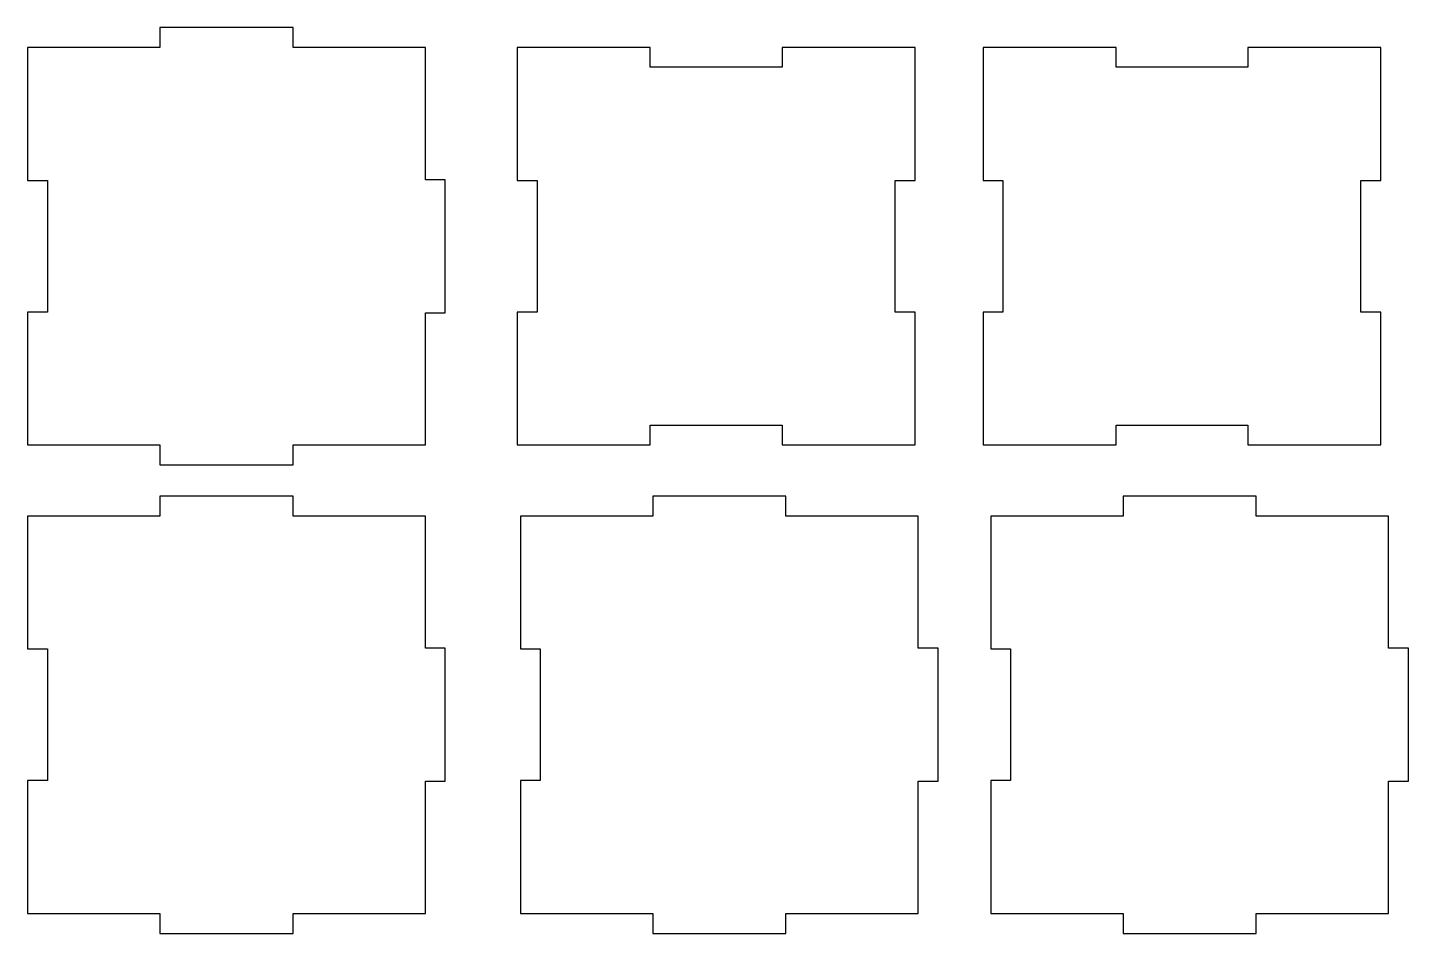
# Model space of a CAD drawing. Header units: millimetres. Extents: x 0 to 417, y -148 to 126.
import ezdxf

# ---------------------------------------------------------------- set-up
doc = ezdxf.new("R2010")
doc.units = ezdxf.units.MM

msp = doc.modelspace()

# ---------------------------------------------------------------- linework, layer by layer
for points in [[(-0.1, -0.1), (39.9, -0.1), (39.9, -6.1), (80.1, -6.1), (80.1, -0.1), (120.1, -0.1), (120.1, 39.9), (126.1, 39.9), (126.1, 80.1), (120.1, 80.1), (120.1, 120.1), (80.1, 120.1), (80.1, 126.1), (39.9, 126.1), (39.9, 120.1), (-0.1, 120.1), (-0.1, 79.9), (5.9, 79.9), (5.9, 40.1), (-0.1, 40.1)], [(147.86, -0.1), (188.06, -0.1), (188.06, 5.9), (227.86, 5.9), (227.86, -0.1), (268.06, -0.1), (268.06, 40.1), (262.06, 40.1), (262.06, 79.9), (268.06, 79.9), (268.06, 120.1), (227.86, 120.1), (227.86, 114.1), (188.06, 114.1), (188.06, 120.1), (147.86, 120.1), (147.86, 79.9), (153.86, 79.9), (153.86, 40.1), (147.86, 40.1)], [(288.6, -0.1), (328.8, -0.1), (328.8, 5.9), (368.6, 5.9), (368.6, -0.1), (408.8, -0.1), (408.8, 40.1), (402.8, 40.1), (402.8, 79.9), (408.8, 79.9), (408.8, 120.1), (368.6, 120.1), (368.6, 114.1), (328.8, 114.1), (328.8, 120.1), (288.6, 120.1), (288.6, 79.9), (294.6, 79.9), (294.6, 40.1), (288.6, 40.1)], [(-0.1, -141.77), (39.9, -141.77), (39.9, -147.77), (80.1, -147.77), (80.1, -141.77), (120.1, -141.77), (120.1, -101.77), (126.1, -101.77), (126.1, -61.57), (120.1, -61.57), (120.1, -21.57), (80.1, -21.57), (80.1, -15.57), (39.9, -15.57), (39.9, -21.57), (-0.1, -21.57), (-0.1, -61.77), (5.9, -61.77), (5.9, -101.57), (-0.1, -101.57)], [(148.8, -141.77), (188.8, -141.77), (188.8, -147.77), (229, -147.77), (229, -141.77), (269, -141.77), (269, -101.77), (275, -101.77), (275, -61.57), (269, -61.57), (269, -21.57), (229, -21.57), (229, -15.57), (188.8, -15.57), (188.8, -21.57), (148.8, -21.57), (148.8, -61.77), (154.8, -61.77), (154.8, -101.57), (148.8, -101.57)], [(290.93, -141.77), (330.93, -141.77), (330.93, -147.77), (371.13, -147.77), (371.13, -141.77), (411.13, -141.77), (411.13, -101.77), (417.13, -101.77), (417.13, -61.57), (411.13, -61.57), (411.13, -21.57), (371.13, -21.57), (371.13, -15.57), (330.93, -15.57), (330.93, -21.57), (290.93, -21.57), (290.93, -61.77), (296.93, -61.77), (296.93, -101.57), (290.93, -101.57)]]:
    msp.add_lwpolyline(points, close=True)

doc.saveas('drawing.dxf')
